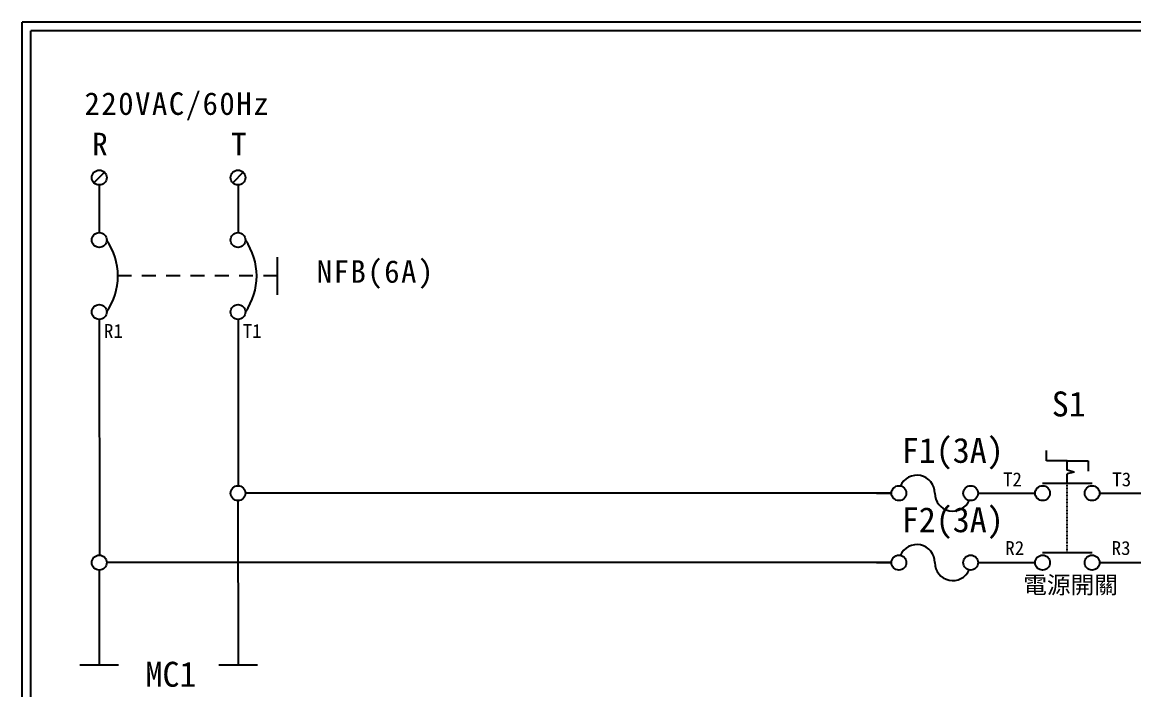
# Model space of a CAD drawing. Extents: x 10 to 297, y 3 to 207.
# Drawn here: x 10 to 170.2, y 110.8 to 207 of the extents above; entities that cross this region are included whole.
import ezdxf

# ---------------------------------------------------------------- set-up
doc = ezdxf.new("R2010")
doc.units = 0
doc.linetypes.add('DASHED', pattern=[0.2, 0.1, -0.1])
doc.linetypes.add('HIDDEN9', pattern=[3.5, 2, -1.5])
doc.layers.get('0').update_dxf_attribs({"linetype": 'CONTINUOUS'})
for name, color, linetype in [('7', 7, 'CONTINUOUS'), ('圖框層', 7, 'CONTINUOUS'), ('標尺寸層', 3, 'CONTINUOUS')]:
    doc.layers.add(name, color=color, linetype=linetype)
doc.styles.add('CNS', font='romanc.shx', dxfattribs={"bigfont": 'chineset.shx'})
doc.styles.add('STSL', font='kaiu.ttf')
doc.styles.add('標楷體', font='kaiu.ttf')

# ---------------------------------------------------------------- blocks, each defined once
blk = doc.blocks.new('FUSE')
at = {"color": 7}
for p, q in [((0, 0), (2.14, 0)), ((14.64, 0), (16.78, 0))]:
    blk.add_line(p, q, dxfattribs=at)
for centre in [(3.21, 0), (13.56, 0)]:
    blk.add_circle(centre, 1.07)
for centre, start, end in [((5.8, 0), 0, 156.116), ((10.98, 0), 180, 336.116)]:
    blk.add_arc(centre, 2.59, start, end, dxfattribs=at)

msp = doc.modelspace()

# ---------------------------------------------------------------- linework, layer by layer
at = {"color": 0}
for p, q in [((21.85, 185.35), (20.34, 183.83)), ((41.85, 185.35), (40.34, 183.83)), ((21.1, 164.1), (21.12, 130.19)), ((41.1, 164.1), (41.12, 140.19)), ((157.63, 143.77), (157.63, 145.27)), ((160.63, 143.77), (157.63, 143.77)), ((160.63, 143.77), (163.63, 143.77)), ((163.63, 143.77), (163.63, 142.27)), ((161.63, 142.16), (160.63, 142.43)), ((161.63, 142.16), (160.63, 141.89)), ((41.09, 138.05), (41.11, 114.4)), ((135.29, 139.12), (42.17, 139.12)), ((147.78, 139.12), (155.99, 139.12)), ((149.92, 139.12), (155.99, 139.12)), ((165.27, 139.12), (292.46, 139.12)), ((135.29, 129.12), (22.17, 129.12)), ((147.78, 129.12), (155.99, 129.12)), ((165.27, 129.12), (292.09, 129.12)), ((21.1, 128.05), (21.11, 114.4))]:
    msp.add_line(p, q, dxfattribs=at)
at = {"color": 0, "linetype": 'HIDDEN9'}
msp.add_line((46.76, 170.41), (23.79, 170.41), dxfattribs=at)
at = {"color": 0}
for centre in [(21.1, 184.59), (41.1, 184.59), (21.1, 175.59), (41.1, 175.59), (21.1, 165.23), (41.1, 165.23), (41.1, 139.12), (21.1, 129.12)]:
    msp.add_circle(centre, 1.07, dxfattribs=at)
for centre in [(14.74, 170.41), (34.74, 170.41)]:
    msp.add_arc(centre, 9.05, 325.1286, 34.8714, dxfattribs=at)
at = {"layer": '7', "color": 0}
for p, q in [((160.63, 142.43), (160.63, 143.77)), ((160.63, 140.55), (160.63, 141.89)), ((157.06, 140.55), (164.2, 140.55)), ((157.06, 130.55), (164.2, 130.55))]:
    msp.add_line(p, q, dxfattribs=at)
at = {"layer": '7', "color": 0, "linetype": 'DASHED'}
msp.add_line((160.63, 130.55), (160.63, 140.55), dxfattribs=at)
at = {"layer": '7', "color": 0}
for centre in [(157.06, 139.12), (164.2, 139.12), (157.06, 129.12), (164.2, 129.12)]:
    msp.add_circle(centre, 1.07, dxfattribs=at)
at = {"layer": '圖框層', "color": 0}
for p, q in [((297, 206.97), (10, 206.97)), ((10, 3), (10, 206.97)), ((295.75, 205.72), (11.25, 205.72)), ((11.25, 4.25), (11.25, 205.72))]:
    msp.add_line(p, q, dxfattribs=at)
at = {"layer": '標尺寸層', "color": 0}
for p, q in [((21.1, 183.52), (21.1, 176.66)), ((41.1, 183.52), (41.1, 176.66)), ((46.76, 173.14), (46.76, 167.68)), ((21.1, 164.16), (21.1, 164.1)), ((41.1, 164.16), (41.1, 164.1)), ((18.32, 114.4), (23.89, 114.4)), ((38.32, 114.4), (43.89, 114.4))]:
    msp.add_line(p, q, dxfattribs=at)

# ---------------------------------------------------------------- block references
at = {"color": 0}
for p in [(133.14, 139.12), (133.14, 129.12)]:
    msp.add_blockref('FUSE', p, dxfattribs=at)

# ---------------------------------------------------------------- texts
at = {"color": 0, "char_height": 3.25, "style": '標楷體'}
for s, insert, width, attachment_point in [('\\pt6.5;{\\T1.1;220VAC/60Hz}', (18.97, 196.87), 28.0555, 1), ('\\pt6.5;{\\T1.1;R}', (20.1, 191.05), 2, 1), ('\\pt6.5;{\\T1.1;T}', (40.1, 191.05), 2, 1), ('\\pt6.5;{\\T1.1;NFB(6A)}', (60.96, 172.68), 24.6072, 2)]:
    msp.add_mtext(s, dxfattribs=dict(at, insert=insert, width=width, attachment_point=attachment_point))
at = {"layer": '圖框層', "color": 0, "style": 'STSL'}
for s, height, p in [('R1', 2, (21.78, 161.49)), ('T1', 2, (41.78, 161.49)), ('S1', 3.6, (158.39, 150.17)), ('F1(3A)', 3.6, (136.77, 143.49)), ('T2', 2, (151.36, 140.11)), ('T3', 2, (167.11, 140.11)), ('F2(3A)', 3.6, (136.77, 133.49)), ('R2', 2, (151.69, 130.22)), ('R3', 2, (167.02, 130.22)), ('MC1', 3.6, (27.76, 111.23))]:
    msp.add_text(s, height=height, dxfattribs=at).set_placement(p)
at = {"layer": '標尺寸層', "color": 0, "insert": (154.28, 127.16), "char_height": 2.5, "width": 14.0847, "attachment_point": 1, "style": 'CNS'}
msp.add_mtext('{\\fDFKai-SB|b0|i0|c136|p65;電源開關}', dxfattribs=at)

doc.saveas('drawing.dxf')
